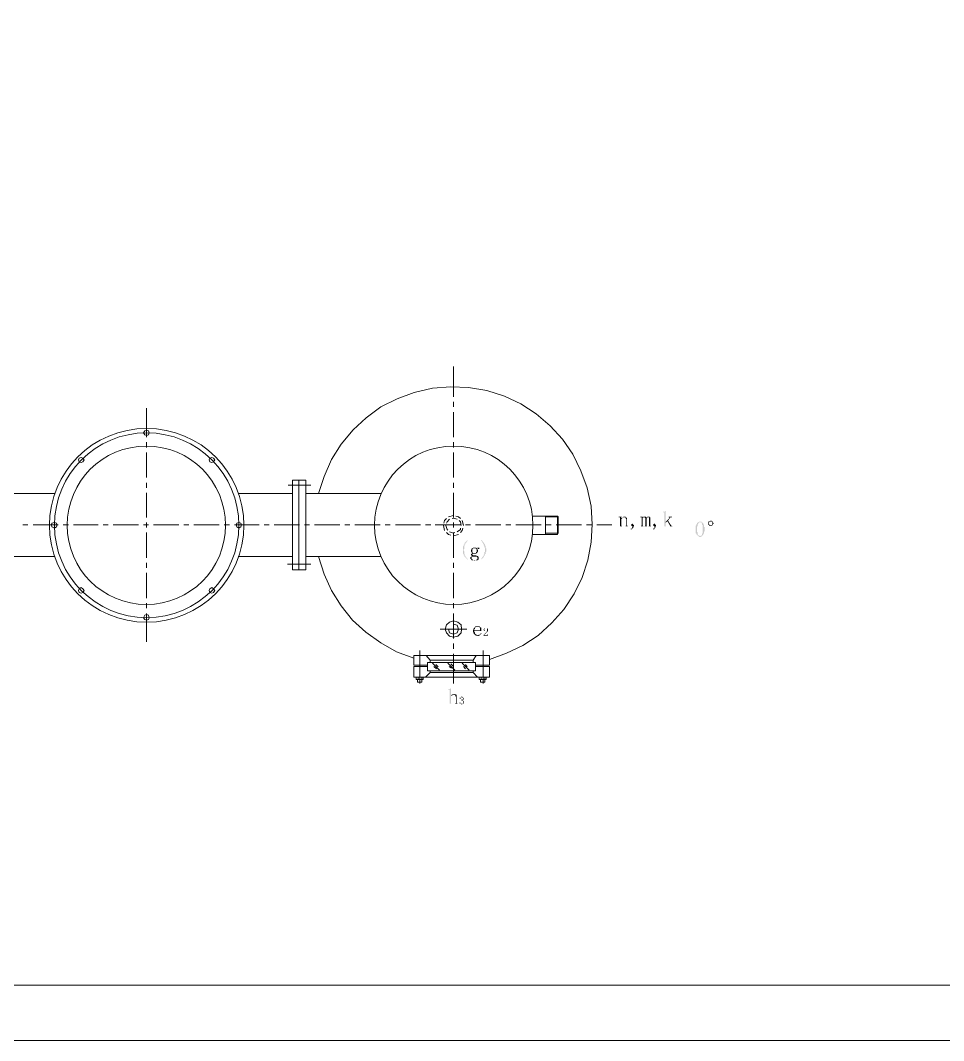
# Model space of a CAD drawing. Header units: millimetres. Extents: x 6 to 291, y 3 to 207.
# Drawn here: x 83.4 to 145.4, y 3.2 to 71.6 of the extents above; entities that cross this region are included whole.
import ezdxf

# ---------------------------------------------------------------- set-up
doc = ezdxf.new("R2010")
doc.units = ezdxf.units.MM

msp = doc.modelspace()

# ---------------------------------------------------------------- hatches: boundary and pattern name
at = {"true_color": 0x00b8b8}
h = msp.add_hatch(color=132, dxfattribs=at)
h.dxf.hatch_style = 2
h.paths.add_polyline_path([(123.740192, 38.354), (123.697859, 38.311667), (123.570859, 38.311667), (123.570859, 38.269333), (123.655526, 38.269333), (123.655526, 37.719), (123.655526, 37.676667), (123.570859, 37.676667), (123.824859, 37.676667), (123.782526, 37.676667), (123.740192, 37.719), (123.740192, 38.142333), (123.782526, 38.184667), (123.740192, 38.184667)])
h = msp.add_hatch(color=132, dxfattribs=at)
h.dxf.hatch_style = 2
h.paths.add_polyline_path([(126.703526, 38.692667), (126.661192, 38.692667), (126.661192, 38.650333), (126.534192, 38.650333), (126.534192, 38.608), (126.618859, 38.608), (126.618859, 37.719), (126.618859, 37.676667), (126.534192, 37.676667), (126.788192, 37.676667), (126.745859, 37.676667), (126.703526, 37.719), (126.703526, 37.973)])
h = msp.add_hatch(color=132, dxfattribs=at)
h.dxf.hatch_style = 2
h.paths.add_polyline_path([(123.951859, 38.311667), (123.867192, 38.311667), (123.824859, 38.269333), (123.782526, 38.227), (123.740192, 38.227), (123.740192, 38.184667), (123.782526, 38.184667), (123.824859, 38.227), (123.867192, 38.269333), (124.078859, 38.269333), (124.036526, 38.311667), (123.994192, 38.311667)])
h = msp.add_hatch(color=132, dxfattribs=at)
h.dxf.hatch_style = 2
h.paths.add_polyline_path([(124.078859, 38.269333), (123.951859, 38.269333), (123.994192, 38.269333), (124.036526, 38.227), (124.036526, 38.184667), (124.078859, 38.142333), (124.078859, 37.719), (124.036526, 37.719), (124.036526, 37.676667), (123.994192, 37.676667), (124.205859, 37.676667), (124.163526, 37.676667), (124.163526, 37.719), (124.121192, 37.719), (124.121192, 38.184667), (124.121192, 38.227)])
h = msp.add_hatch(color=132, dxfattribs=at)
h.dxf.hatch_style = 2
h.paths.add_polyline_path([(124.459859, 37.846), (124.417526, 37.803667), (124.375192, 37.761333), (124.417526, 37.719), (124.459859, 37.676667), (124.502192, 37.634333), (124.459859, 37.592), (124.459859, 37.549667), (124.417526, 37.507333), (124.375192, 37.507333), (124.375192, 37.465), (124.459859, 37.465), (124.459859, 37.507333), (124.502192, 37.507333), (124.502192, 37.549667), (124.544526, 37.549667), (124.544526, 37.592), (124.544526, 37.634333), (124.586859, 37.676667), (124.586859, 37.761333), (124.544526, 37.761333), (124.544526, 37.803667), (124.502192, 37.846)])
h = msp.add_hatch(color=132, dxfattribs=at)
h.dxf.hatch_style = 2
h.paths.add_polyline_path([(125.179526, 38.311667), (125.010192, 38.311667), (125.010192, 38.269333), (125.094859, 38.269333), (125.094859, 37.719), (125.052526, 37.719), (125.052526, 37.676667), (125.010192, 37.676667), (125.221859, 37.676667), (125.179526, 37.719), (125.179526, 38.184667), (125.179526, 38.227)])
h = msp.add_hatch(color=132, dxfattribs=at)
h.dxf.hatch_style = 2
h.paths.add_polyline_path([(125.221859, 38.269333), (125.179526, 38.269333), (125.179526, 38.227), (125.221859, 38.227), (125.221859, 38.269333), (125.306526, 38.269333)])
h = msp.add_hatch(color=132, dxfattribs=at)
h.dxf.hatch_style = 2
h.paths.add_polyline_path([(125.306526, 38.311667), (125.221859, 38.311667), (125.221859, 38.269333), (125.306526, 38.269333), (125.348859, 38.227), (125.433526, 38.227), (125.433526, 38.269333), (125.391192, 38.269333), (125.391192, 38.311667), (125.348859, 38.311667)])
h = msp.add_hatch(color=132, dxfattribs=at)
h.dxf.hatch_style = 2
h.paths.add_polyline_path([(125.560526, 38.311667), (125.475859, 38.311667), (125.475859, 38.269333), (125.433526, 38.269333), (125.433526, 38.227), (125.348859, 38.227), (125.348859, 38.184667), (125.348859, 37.719), (125.306526, 37.676667), (125.475859, 37.676667), (125.433526, 37.719), (125.433526, 38.184667), (125.475859, 38.227), (125.475859, 38.269333), (125.645192, 38.269333), (125.645192, 38.311667), (125.602859, 38.311667)])
h = msp.add_hatch(color=132, dxfattribs=at)
h.dxf.hatch_style = 2
h.paths.add_polyline_path([(125.645192, 38.269333), (125.560526, 38.269333), (125.602859, 38.269333), (125.602859, 38.184667), (125.602859, 37.719), (125.560526, 37.676667), (125.729859, 37.676667), (125.687526, 37.719), (125.687526, 38.184667), (125.687526, 38.269333)])
h = msp.add_hatch(color=132, dxfattribs=at)
h.dxf.hatch_style = 2
h.paths.add_polyline_path([(125.941526, 37.846), (125.899192, 37.803667), (125.856859, 37.761333), (125.899192, 37.719), (125.941526, 37.676667), (125.983859, 37.634333), (125.941526, 37.592), (125.941526, 37.549667), (125.899192, 37.507333), (125.856859, 37.507333), (125.856859, 37.465), (125.941526, 37.465), (125.941526, 37.507333), (125.983859, 37.507333), (125.983859, 37.549667), (126.026192, 37.549667), (126.026192, 37.592), (126.026192, 37.634333), (126.068526, 37.676667), (126.068526, 37.761333), (126.026192, 37.761333), (126.026192, 37.803667), (125.983859, 37.846)])
h = msp.add_hatch(color=132, dxfattribs=at)
h.dxf.hatch_style = 2
h.paths.add_polyline_path([(127.126859, 38.311667), (126.915192, 38.311667), (126.915192, 38.269333), (126.957526, 38.269333), (126.957526, 38.227), (126.703526, 37.973), (126.703526, 37.888333), (126.830526, 38.015333), (126.872859, 38.057667), (126.999859, 38.227), (127.042192, 38.269333), (127.126859, 38.269333)])
h = msp.add_hatch(color=132, dxfattribs=at)
h.dxf.hatch_style = 2
h.paths.add_polyline_path([(126.872859, 38.057667), (126.830526, 38.015333), (126.999859, 37.719), (126.999859, 37.676667), (126.957526, 37.676667), (127.169192, 37.676667), (127.126859, 37.719), (127.084526, 37.719)])
h = msp.add_hatch(color=7)
h.dxf.hatch_style = 2
h.paths.add_polyline_path([(128.904859, 37.930667), (128.862526, 37.930667), (128.862526, 37.888333), (128.820192, 37.888333), (128.820192, 37.846), (128.777859, 37.803667), (128.777859, 37.761333), (128.735526, 37.719), (128.735526, 37.676667), (128.735526, 37.592), (128.735526, 37.465), (128.735526, 37.380333), (128.735526, 37.253333), (128.735526, 37.211), (128.777859, 37.211), (128.777859, 37.126333), (128.820192, 37.084), (128.862526, 37.041667), (128.904859, 36.999333), (128.947192, 36.999333), (128.947192, 36.957), (129.074192, 36.957), (129.116526, 36.999333), (129.158859, 36.999333), (128.989526, 36.999333), (128.989526, 37.041667), (128.947192, 37.041667), (128.904859, 37.084), (128.862526, 37.126333), (128.862526, 37.168667), (128.862526, 37.211), (128.862526, 37.253333), (128.820192, 37.295667), (128.820192, 37.422667), (128.820192, 37.549667), (128.820192, 37.676667), (128.862526, 37.676667), (128.862526, 37.761333), (128.862526, 37.803667), (128.904859, 37.846), (128.904859, 37.888333), (128.947192, 37.888333), (128.947192, 37.930667), (129.031859, 37.930667)])
h = msp.add_hatch(color=7)
h.dxf.hatch_style = 2
h.paths.add_polyline_path([(129.031859, 37.973), (128.947192, 37.973), (128.904859, 37.930667), (129.116526, 37.930667), (129.116526, 37.888333), (129.158859, 37.846), (129.158859, 37.803667), (129.158859, 37.761333), (129.201192, 37.761333), (129.201192, 37.719), (129.201192, 37.592), (129.201192, 37.465), (129.201192, 37.295667), (129.201192, 37.211), (129.158859, 37.168667), (129.158859, 37.084), (129.116526, 37.084), (129.116526, 37.041667), (129.074192, 37.041667), (129.031859, 36.999333), (129.158859, 36.999333), (129.158859, 37.041667), (129.201192, 37.041667), (129.201192, 37.084), (129.243526, 37.126333), (129.243526, 37.168667), (129.285859, 37.168667), (129.285859, 37.211), (129.285859, 37.295667), (129.328192, 37.338), (129.328192, 37.422667), (129.328192, 37.465), (129.328192, 37.634333), (129.285859, 37.634333), (129.285859, 37.719), (129.285859, 37.761333), (129.243526, 37.803667), (129.243526, 37.846), (129.201192, 37.888333), (129.158859, 37.930667), (129.116526, 37.973)])
h = msp.add_hatch(color=7)
h.dxf.hatch_style = 2
h.paths.add_polyline_path([(129.624526, 38.015333), (129.582192, 37.973), (129.582192, 37.888333), (129.582192, 37.846), (129.582192, 37.761333), (129.751526, 37.761333), (129.666859, 37.761333), (129.624526, 37.803667), (129.624526, 37.846), (129.624526, 37.930667), (129.666859, 37.973), (129.751526, 37.973)])
h = msp.add_hatch(color=7)
h.dxf.hatch_style = 2
h.paths.add_polyline_path([(129.751526, 38.057667), (129.709192, 38.057667), (129.709192, 38.015333), (129.624526, 38.015333), (129.751526, 37.973), (129.836192, 37.973), (129.836192, 37.888333), (129.836192, 37.846), (129.836192, 37.761333), (129.624526, 37.761333), (129.624526, 37.719), (129.836192, 37.719), (129.836192, 37.761333), (129.878526, 37.761333), (129.878526, 37.803667), (129.920859, 37.846), (129.920859, 37.888333), (129.878526, 37.930667), (129.878526, 37.973), (129.836192, 38.015333), (129.793859, 38.015333), (129.793859, 38.057667)])
h = msp.add_hatch(color=132, dxfattribs=at)
h.dxf.hatch_style = 2
h.paths.add_polyline_path([(113.410859, 36.745333), (113.368526, 36.703), (113.326192, 36.660667), (113.283859, 36.618333), (113.283859, 36.576), (113.241526, 36.576), (113.241526, 36.533667), (113.199192, 36.491333), (113.199192, 36.449), (113.156859, 36.449), (113.156859, 36.364333), (113.114526, 36.322), (113.114526, 36.279667), (113.114526, 36.195), (113.114526, 36.110333), (113.114526, 36.068), (113.114526, 35.983333), (113.114526, 35.898667), (113.114526, 35.856333), (113.156859, 35.814), (113.156859, 35.729333), (113.199192, 35.729333), (113.199192, 35.687), (113.241526, 35.644667), (113.241526, 35.602333), (113.283859, 35.602333), (113.283859, 35.56), (113.326192, 35.56), (113.326192, 35.517667), (113.368526, 35.517667), (113.368526, 35.475333), (113.410859, 35.475333), (113.410859, 35.433), (113.453192, 35.475333), (113.410859, 35.475333), (113.410859, 35.517667), (113.368526, 35.517667), (113.368526, 35.56), (113.326192, 35.602333), (113.326192, 35.644667), (113.283859, 35.644667), (113.283859, 35.687), (113.241526, 35.729333), (113.241526, 35.771667), (113.241526, 35.814), (113.199192, 35.814), (113.199192, 35.898667), (113.199192, 35.983333), (113.156859, 36.025667), (113.156859, 36.110333), (113.156859, 36.152667), (113.199192, 36.152667), (113.199192, 36.237333), (113.199192, 36.364333), (113.241526, 36.364333), (113.241526, 36.449), (113.283859, 36.491333), (113.283859, 36.533667), (113.326192, 36.576), (113.368526, 36.618333), (113.368526, 36.660667), (113.410859, 36.660667), (113.410859, 36.703), (113.453192, 36.703)])
h = msp.add_hatch(color=132, dxfattribs=at)
h.dxf.hatch_style = 2
h.paths.add_polyline_path([(114.342192, 36.745333), (114.342192, 36.703), (114.384526, 36.660667), (114.384526, 36.618333), (114.426859, 36.618333), (114.426859, 36.576), (114.469192, 36.533667), (114.469192, 36.491333), (114.511526, 36.491333), (114.511526, 36.449), (114.511526, 36.406667), (114.553859, 36.364333), (114.553859, 36.279667), (114.596192, 36.237333), (114.596192, 36.195), (114.596192, 36.110333), (114.596192, 36.025667), (114.596192, 35.941), (114.553859, 35.941), (114.553859, 35.856333), (114.553859, 35.771667), (114.511526, 35.771667), (114.511526, 35.687), (114.469192, 35.687), (114.469192, 35.644667), (114.426859, 35.602333), (114.426859, 35.56), (114.384526, 35.56), (114.384526, 35.517667), (114.342192, 35.517667), (114.342192, 35.475333), (114.342192, 35.433), (114.384526, 35.475333), (114.426859, 35.517667), (114.469192, 35.56), (114.511526, 35.602333), (114.511526, 35.644667), (114.553859, 35.687), (114.553859, 35.729333), (114.596192, 35.729333), (114.596192, 35.814), (114.638526, 35.814), (114.638526, 35.898667), (114.638526, 35.941), (114.680859, 35.983333), (114.680859, 36.110333), (114.680859, 36.195), (114.638526, 36.195), (114.638526, 36.279667), (114.638526, 36.364333), (114.596192, 36.364333), (114.596192, 36.449), (114.553859, 36.491333), (114.553859, 36.533667), (114.511526, 36.533667), (114.511526, 36.576), (114.469192, 36.618333), (114.426859, 36.660667), (114.426859, 36.703), (114.384526, 36.703), (114.384526, 36.745333)])
h = msp.add_hatch(color=132, dxfattribs=at)
h.dxf.hatch_style = 2
h.paths.add_polyline_path([(113.749526, 36.195), (113.707192, 36.195), (113.707192, 36.152667), (113.664859, 36.110333), (113.664859, 36.068), (113.664859, 36.025667), (113.664859, 35.983333), (113.707192, 35.941), (113.707192, 35.898667), (113.749526, 35.856333), (113.707192, 35.856333), (113.707192, 35.814), (113.664859, 35.814), (113.664859, 35.771667), (113.664859, 35.729333), (113.707192, 35.729333), (113.707192, 35.687), (113.749526, 35.687), (113.707192, 35.644667), (113.664859, 35.644667), (113.664859, 35.602333), (113.622526, 35.602333), (113.622526, 35.517667), (113.622526, 35.475333), (113.664859, 35.475333), (113.664859, 35.433), (113.707192, 35.433), (113.707192, 35.390667), (113.876526, 35.390667), (113.876526, 35.348333), (113.918859, 35.348333), (113.918859, 35.390667), (114.088192, 35.390667), (113.834192, 35.390667), (113.791859, 35.433), (113.749526, 35.433), (113.749526, 35.475333), (113.707192, 35.475333), (113.707192, 35.517667), (113.707192, 35.602333), (113.749526, 35.644667), (114.130526, 35.644667), (114.130526, 35.687), (114.045859, 35.687), (114.003526, 35.729333), (113.791859, 35.729333), (113.749526, 35.771667), (113.749526, 35.814), (113.791859, 35.856333), (113.876526, 35.856333), (113.834192, 35.856333), (113.791859, 35.898667), (113.749526, 35.941), (113.749526, 35.983333), (113.749526, 36.025667), (113.749526, 36.110333), (113.791859, 36.152667), (113.791859, 36.195), (113.876526, 36.195)])
h = msp.add_hatch(color=132, dxfattribs=at)
h.dxf.hatch_style = 2
h.paths.add_polyline_path([(113.876526, 36.237333), (113.791859, 36.237333), (113.749526, 36.195), (113.961192, 36.195), (114.003526, 36.152667), (114.045859, 36.110333), (114.045859, 36.025667), (114.045859, 35.941), (114.003526, 35.941), (114.003526, 35.898667), (113.961192, 35.856333), (113.791859, 35.856333), (113.834192, 35.814), (113.961192, 35.814), (114.003526, 35.856333), (114.045859, 35.856333), (114.088192, 35.898667), (114.088192, 35.941), (114.130526, 35.983333), (114.130526, 36.025667), (114.130526, 36.110333), (114.088192, 36.110333), (114.088192, 36.152667), (114.088192, 36.195), (114.130526, 36.195), (114.045859, 36.195), (114.003526, 36.237333), (113.918859, 36.237333)])
h = msp.add_hatch(color=132, dxfattribs=at)
h.dxf.hatch_style = 2
h.paths.add_polyline_path([(114.130526, 35.644667), (113.791859, 35.644667), (114.045859, 35.644667), (114.088192, 35.602333), (114.088192, 35.56), (114.130526, 35.517667), (114.088192, 35.517667), (114.088192, 35.475333), (114.045859, 35.433), (114.003526, 35.433), (113.961192, 35.390667), (113.918859, 35.390667), (114.088192, 35.390667), (114.130526, 35.433), (114.172859, 35.433), (114.172859, 35.517667), (114.172859, 35.602333), (114.172859, 35.644667)])
h = msp.add_hatch(color=132, dxfattribs=at)
h.dxf.hatch_style = 2
h.paths.add_polyline_path([(114.172859, 36.237333), (114.088192, 36.237333), (114.088192, 36.195), (114.045859, 36.195), (114.130526, 36.195), (114.130526, 36.152667), (114.215192, 36.152667), (114.215192, 36.195), (114.215192, 36.237333)])
h = msp.add_hatch(color=132, dxfattribs=at)
h.dxf.hatch_style = 2
h.paths.add_polyline_path([(114.215192, 30.988), (114.088192, 30.945667), (114.172859, 30.945667), (114.215192, 30.903333), (114.257526, 30.861), (114.257526, 30.776333), (114.257526, 30.691667), (113.791859, 30.691667), (113.791859, 30.649333), (113.791859, 30.564667), (113.834192, 30.522333), (113.834192, 30.48), (113.834192, 30.437667), (113.876526, 30.437667), (113.876526, 30.395333), (113.918859, 30.395333), (113.918859, 30.353), (114.130526, 30.353), (114.088192, 30.353), (114.045859, 30.395333), (114.003526, 30.395333), (113.961192, 30.437667), (113.918859, 30.48), (113.918859, 30.564667), (113.876526, 30.607), (113.876526, 30.649333), (114.342192, 30.649333), (114.342192, 30.734), (114.342192, 30.818667), (114.342192, 30.861), (114.299859, 30.903333), (114.257526, 30.903333), (114.257526, 30.945667), (114.215192, 30.945667)])
h = msp.add_hatch(color=132, dxfattribs=at)
h.dxf.hatch_style = 2
h.paths.add_polyline_path([(114.088192, 30.988), (113.961192, 30.988), (113.961192, 30.945667), (113.918859, 30.945667), (113.918859, 30.903333), (113.876526, 30.903333), (113.876526, 30.861), (113.834192, 30.861), (113.834192, 30.818667), (113.834192, 30.776333), (113.791859, 30.734), (113.791859, 30.691667), (113.876526, 30.691667), (113.876526, 30.776333), (113.918859, 30.776333), (113.918859, 30.861), (113.961192, 30.903333), (114.003526, 30.945667), (114.088192, 30.945667), (114.215192, 30.988), (114.130526, 30.988)])
h = msp.add_hatch(color=132, dxfattribs=at)
h.dxf.hatch_style = 2
h.paths.add_polyline_path([(114.596192, 30.818667), (114.553859, 30.818667), (114.553859, 30.776333), (114.511526, 30.776333), (114.511526, 30.734), (114.511526, 30.691667), (114.553859, 30.649333), (114.596192, 30.691667), (114.553859, 30.734), (114.553859, 30.776333), (114.596192, 30.776333), (114.596192, 30.818667), (114.638526, 30.818667)])
h = msp.add_hatch(color=132, dxfattribs=at)
h.dxf.hatch_style = 2
h.paths.add_polyline_path([(114.638526, 30.818667), (114.596192, 30.818667), (114.723192, 30.818667), (114.723192, 30.776333), (114.723192, 30.734), (114.723192, 30.691667), (114.723192, 30.649333), (114.723192, 30.607), (114.680859, 30.607), (114.680859, 30.564667), (114.638526, 30.522333), (114.596192, 30.48), (114.553859, 30.437667), (114.553859, 30.395333), (114.511526, 30.395333), (114.511526, 30.353), (114.553859, 30.353), (114.553859, 30.395333), (114.596192, 30.437667), (114.638526, 30.48), (114.680859, 30.522333), (114.680859, 30.564667), (114.723192, 30.564667), (114.765526, 30.607), (114.765526, 30.649333), (114.807859, 30.649333), (114.807859, 30.691667), (114.807859, 30.734), (114.807859, 30.776333), (114.765526, 30.776333), (114.765526, 30.818667), (114.680859, 30.818667)])
h = msp.add_hatch(color=132, dxfattribs=at)
h.dxf.hatch_style = 2
h.paths.add_polyline_path([(114.299859, 30.522333), (114.299859, 30.437667), (114.257526, 30.437667), (114.257526, 30.395333), (114.172859, 30.395333), (114.130526, 30.353), (113.918859, 30.353), (114.003526, 30.353), (114.045859, 30.310667), (114.172859, 30.310667), (114.215192, 30.353), (114.257526, 30.353), (114.257526, 30.395333), (114.299859, 30.395333), (114.299859, 30.437667), (114.342192, 30.437667), (114.342192, 30.522333)])
h = msp.add_hatch(color=132, dxfattribs=at)
h.dxf.hatch_style = 2
h.paths.add_polyline_path([(114.807859, 30.437667), (114.765526, 30.437667), (114.765526, 30.395333), (114.723192, 30.353), (114.511526, 30.353), (114.511526, 30.310667), (114.765526, 30.310667)])
h = msp.add_hatch(color=132, dxfattribs=at)
h.dxf.hatch_style = 2
h.paths.add_polyline_path([(112.310192, 26.797), (112.267859, 26.797), (112.267859, 26.754667), (112.140859, 26.754667), (112.140859, 26.712333), (112.225526, 26.712333), (112.225526, 25.823333), (112.225526, 25.781), (112.140859, 25.781), (112.394859, 25.781), (112.352526, 25.781), (112.310192, 25.823333), (112.310192, 26.246667), (112.310192, 26.289), (112.352526, 26.289), (112.310192, 26.289)])
h = msp.add_hatch(color=132, dxfattribs=at)
h.dxf.hatch_style = 2
h.paths.add_polyline_path([(112.521859, 26.416), (112.437192, 26.416), (112.394859, 26.373667), (112.352526, 26.373667), (112.352526, 26.331333), (112.310192, 26.331333), (112.310192, 26.289), (112.352526, 26.289), (112.352526, 26.331333), (112.437192, 26.331333), (112.437192, 26.373667), (112.648859, 26.373667), (112.606526, 26.416), (112.564192, 26.416)])
h = msp.add_hatch(color=132, dxfattribs=at)
h.dxf.hatch_style = 2
h.paths.add_polyline_path([(112.648859, 26.373667), (112.521859, 26.373667), (112.564192, 26.373667), (112.606526, 26.331333), (112.606526, 26.289), (112.648859, 26.246667), (112.648859, 25.823333), (112.606526, 25.823333), (112.606526, 25.781), (112.564192, 25.781), (112.775859, 25.781), (112.733526, 25.781), (112.733526, 25.823333), (112.691192, 25.823333), (112.691192, 26.289), (112.691192, 26.373667)])
h = msp.add_hatch(color=132, dxfattribs=at)
h.dxf.hatch_style = 2
h.paths.add_polyline_path([(112.987526, 26.204333), (112.945192, 26.204333), (112.902859, 26.162), (112.902859, 26.119667), (112.987526, 26.119667), (112.945192, 26.162), (112.945192, 26.204333), (113.029859, 26.204333)])
h = msp.add_hatch(color=132, dxfattribs=at)
h.dxf.hatch_style = 2
h.paths.add_polyline_path([(113.029859, 26.246667), (112.987526, 26.246667), (112.987526, 26.204333), (113.072192, 26.204333), (113.072192, 26.162), (113.114526, 26.162), (113.114526, 26.119667), (113.114526, 26.077333), (113.072192, 26.035), (112.987526, 26.035), (112.987526, 25.992667), (113.072192, 25.992667), (113.114526, 25.950333), (113.114526, 25.908), (113.114526, 25.865667), (113.114526, 25.823333), (113.114526, 25.781), (113.029859, 25.781), (113.156859, 25.781), (113.156859, 25.823333), (113.156859, 25.865667), (113.156859, 25.908), (113.156859, 25.950333), (113.114526, 25.992667), (113.072192, 25.992667), (113.114526, 26.035), (113.156859, 26.035), (113.156859, 26.077333), (113.156859, 26.119667), (113.156859, 26.162), (113.114526, 26.204333), (113.072192, 26.204333), (113.072192, 26.246667)])
h = msp.add_hatch(color=132, dxfattribs=at)
h.dxf.hatch_style = 2
h.paths.add_polyline_path([(112.945192, 25.865667), (112.902859, 25.865667), (112.902859, 25.823333), (112.902859, 25.781), (112.945192, 25.781), (112.987526, 25.738667), (113.072192, 25.738667), (113.114526, 25.781), (112.945192, 25.781), (112.945192, 25.823333)])

# ---------------------------------------------------------------- linework, layer by layer
at = {"color": 8, "lineweight": 0, "true_color": 0x808080}
msp.add_lwpolyline([(290.829944, 3.175), (290.829944, 206.629), (6.138277, 206.629), (6.138277, 3.175)], close=True, dxfattribs=at)
at = {"color": 7, "lineweight": 0}
for points in [[(287.10461, 6.900333), (287.10461, 202.903667), (9.86361, 202.903667), (9.86361, 6.900333)], [(92.074859, 43.942), (92.032526, 44.069), (91.905526, 44.111333), (91.778526, 44.069), (91.693859, 43.942), (91.778526, 43.815), (91.905526, 43.772667), (92.032526, 43.815)], [(87.714526, 42.121667), (87.629859, 42.248667), (87.502859, 42.291), (87.375859, 42.248667), (87.333526, 42.121667), (87.375859, 41.994667), (87.502859, 41.952333), (87.629859, 41.994667)], [(96.477526, 42.121667), (96.392859, 42.248667), (96.265859, 42.291), (96.138859, 42.248667), (96.096526, 42.121667), (96.138859, 41.994667), (96.265859, 41.952333), (96.392859, 41.994667)], [(85.894192, 37.761333), (85.851859, 37.888333), (85.724859, 37.930667), (85.555526, 37.888333), (85.513192, 37.761333), (85.555526, 37.634333), (85.724859, 37.549667), (85.851859, 37.634333)], [(98.255526, 37.761333), (98.213192, 37.888333), (98.086192, 37.930667), (97.959192, 37.888333), (97.916859, 37.761333), (97.959192, 37.634333), (98.086192, 37.549667), (98.213192, 37.634333)], [(87.714526, 33.358667), (87.629859, 33.485667), (87.502859, 33.570333), (87.375859, 33.485667), (87.333526, 33.358667), (87.375859, 33.231667), (87.502859, 33.189333), (87.629859, 33.231667)], [(96.477526, 33.358667), (96.392859, 33.485667), (96.265859, 33.570333), (96.138859, 33.485667), (96.096526, 33.358667), (96.138859, 33.231667), (96.265859, 33.189333), (96.392859, 33.231667)], [(92.074859, 31.538333), (92.032526, 31.707667), (91.905526, 31.75), (91.778526, 31.707667), (91.693859, 31.538333), (91.778526, 31.411333), (91.905526, 31.369), (92.032526, 31.411333)], [(113.029859, 30.776333), (112.987526, 31.072667), (112.775859, 31.242), (112.479526, 31.326667), (112.225526, 31.242), (112.013859, 31.072667), (111.929192, 30.776333), (112.013859, 30.522333), (112.225526, 30.310667), (112.479526, 30.226), (112.775859, 30.310667), (112.987526, 30.522333)]]:
    msp.add_lwpolyline(points, close=True, dxfattribs=at)
at = {"color": 1, "lineweight": 0, "true_color": 0xff0000}
for points in [[(112.479526, 48.387), (112.479526, 46.355)], [(112.479526, 46.016333), (112.479526, 45.677667)], [(91.905526, 45.593), (91.905526, 43.645667)], [(112.479526, 45.339), (112.479526, 43.645667)], [(91.905526, 43.307), (91.905526, 42.968333)], [(112.479526, 43.307), (112.479526, 42.968333)], [(91.905526, 42.629667), (91.905526, 40.936333)], [(112.479526, 42.629667), (112.479526, 40.936333)], [(91.905526, 40.597667), (91.905526, 40.259)], [(102.912192, 40.428333), (101.388192, 40.428333)], [(112.479526, 40.597667), (112.479526, 40.259)], [(91.905526, 39.920333), (91.905526, 38.269333)], [(112.479526, 39.920333), (112.479526, 38.269333)], [(83.608192, 37.761333), (83.946859, 37.761333)], [(84.285526, 37.761333), (85.978859, 37.761333)], [(86.317526, 37.761333), (86.656192, 37.761333)], [(86.994859, 37.761333), (88.645859, 37.761333)], [(88.984526, 37.761333), (89.323192, 37.761333)], [(89.661859, 37.761333), (91.355192, 37.761333)], [(91.693859, 37.761333), (92.032526, 37.761333)], [(91.905526, 37.930667), (91.905526, 37.592)], [(92.371192, 37.761333), (94.064526, 37.761333)], [(94.403192, 37.761333), (94.741859, 37.761333)], [(95.080526, 37.761333), (96.773859, 37.761333)], [(97.112526, 37.761333), (97.451192, 37.761333)], [(97.789859, 37.761333), (99.440859, 37.761333)], [(99.779526, 37.761333), (100.118192, 37.761333)], [(100.456859, 37.761333), (102.150192, 37.761333)], [(102.488859, 37.761333), (102.827526, 37.761333)], [(103.166192, 37.761333), (104.859526, 37.761333)], [(105.198192, 37.761333), (105.536859, 37.761333)], [(105.875526, 37.761333), (107.568859, 37.761333)], [(107.907526, 37.761333), (108.246192, 37.761333)], [(108.584859, 37.761333), (110.278192, 37.761333)], [(110.616859, 37.761333), (110.955526, 37.761333)], [(111.251859, 37.761333), (112.945192, 37.761333)], [(112.479526, 37.930667), (112.479526, 37.592)], [(113.283859, 37.761333), (113.622526, 37.761333)], [(113.961192, 37.761333), (115.654526, 37.761333)], [(115.993192, 37.761333), (116.331859, 37.761333)], [(116.670526, 37.761333), (118.363859, 37.761333)], [(118.702526, 37.761333), (119.041192, 37.761333)], [(119.379859, 37.761333), (121.073192, 37.761333)], [(121.411859, 37.761333), (121.750526, 37.761333)], [(122.089192, 37.761333), (123.105192, 37.761333)], [(91.905526, 37.253333), (91.905526, 35.56)], [(112.479526, 37.253333), (112.479526, 35.56)], [(91.905526, 35.221333), (91.905526, 34.882667)], [(102.912192, 35.136667), (101.345859, 35.136667)], [(112.479526, 35.221333), (112.479526, 34.882667)], [(91.905526, 34.544), (91.905526, 32.850667)], [(112.479526, 34.544), (112.479526, 32.850667)], [(91.905526, 32.512), (91.905526, 32.173333)], [(112.479526, 32.512), (112.479526, 32.173333)], [(91.905526, 31.834667), (91.905526, 29.929667)], [(112.479526, 31.834667), (112.479526, 30.141333)], [(111.590526, 30.776333), (113.368526, 30.776333)], [(112.479526, 29.802667), (112.479526, 29.464)], [(110.235859, 27.135667), (110.235859, 29.337)], [(112.479526, 29.125333), (112.479526, 27.135667)], [(114.469192, 27.135667), (114.469192, 29.337)]]:
    msp.add_lwpolyline(points, dxfattribs=at)
at = {"color": 7, "lineweight": 0}
for points in [[(114.892526, 28.744333), (116.035526, 29.167667), (117.136192, 29.675667), (118.152192, 30.353), (119.083526, 31.199667), (119.887859, 32.088667), (120.565192, 33.147), (121.115526, 34.247667), (121.496526, 35.390667), (121.708192, 36.618333), (121.792859, 37.803667), (121.708192, 39.031333), (121.454192, 40.259), (121.030859, 41.402), (120.480526, 42.502667), (119.803192, 43.518667), (118.956526, 44.407667), (118.025192, 45.212), (117.009192, 45.889333), (115.908526, 46.397333), (114.723192, 46.778333), (113.495526, 46.99), (112.310192, 47.032333), (111.082526, 46.947667), (109.854859, 46.651333), (108.711859, 46.228), (107.611192, 45.677667), (106.637526, 44.958), (105.748526, 44.153667), (104.944192, 43.18), (104.309192, 42.164), (103.801192, 41.021), (103.420192, 39.878)], [(101.684526, 40.767), (101.684526, 34.755667)], [(102.573526, 40.767), (101.684526, 40.767)], [(102.107859, 40.767), (102.107859, 34.755667)], [(102.573526, 40.767), (102.573526, 34.755667)], [(85.724859, 39.878), (82.084192, 39.878)], [(98.043859, 39.878), (101.684526, 39.878)], [(102.573526, 39.878), (107.611192, 39.878)], [(117.813526, 38.354), (119.464526, 38.354)], [(118.660192, 38.354), (118.660192, 37.126333)], [(119.506859, 38.311667), (119.464526, 38.354), (119.464526, 37.761333)], [(118.660192, 38.311667), (119.506859, 38.311667)], [(119.506859, 37.211), (119.464526, 37.126333), (119.464526, 37.761333)], [(119.506859, 38.311667), (119.506859, 37.211)], [(119.464526, 37.126333), (117.813526, 37.126333)], [(119.506859, 37.211), (118.660192, 37.211)], [(85.724859, 35.644667), (82.084192, 35.644667)], [(98.043859, 35.644667), (101.684526, 35.644667)], [(102.573526, 35.644667), (107.611192, 35.644667)], [(103.420192, 35.644667), (103.801192, 34.459333), (104.309192, 33.358667), (104.944192, 32.342667), (105.706192, 31.369), (106.595192, 30.564667), (107.611192, 29.845), (108.669526, 29.252333), (109.812526, 28.829)], [(102.573526, 34.755667), (101.684526, 34.755667)], [(112.140859, 30.776333), (112.225526, 30.522333), (112.479526, 30.437667), (112.733526, 30.522333), (112.818192, 30.776333), (112.733526, 31.030333), (112.479526, 31.115)], [(110.743859, 28.363333), (109.812526, 28.363333), (109.812526, 28.998333), (114.892526, 28.998333)], [(110.913192, 28.702), (110.659192, 28.998333)], [(114.003526, 28.998333), (113.791859, 28.702), (113.791859, 28.532667)], [(113.961192, 28.363333), (114.892526, 28.363333), (114.892526, 28.998333)], [(109.812526, 28.278667), (109.812526, 27.559), (112.352526, 27.559)], [(110.743859, 28.278667), (109.812526, 28.278667)], [(110.743859, 28.532667), (113.961192, 28.532667)], [(110.743859, 27.982333), (110.743859, 28.532667)], [(110.913192, 28.532667), (110.913192, 28.702)], [(110.913192, 28.702), (113.791859, 28.702)], [(114.892526, 28.278667), (114.892526, 27.559), (112.352526, 27.559)], [(113.961192, 27.982333), (113.961192, 28.532667)], [(113.961192, 28.278667), (114.892526, 28.278667)], [(109.981859, 27.559), (109.981859, 27.389667), (110.235859, 27.389667)], [(110.066526, 27.389667), (110.066526, 27.220333), (110.235859, 27.220333)], [(110.108859, 27.389667), (110.108859, 27.559)], [(110.447526, 27.559), (110.447526, 27.389667), (110.235859, 27.389667)], [(110.362859, 27.389667), (110.362859, 27.220333), (110.235859, 27.220333)], [(110.362859, 27.389667), (110.362859, 27.559)], [(110.616859, 27.559), (110.913192, 27.855333), (110.913192, 27.982333)], [(112.352526, 27.982333), (110.743859, 27.982333)], [(110.913192, 27.855333), (112.352526, 27.855333)], [(112.352526, 27.982333), (113.961192, 27.982333)], [(113.791859, 27.855333), (112.352526, 27.855333)], [(114.088192, 27.559), (113.791859, 27.855333), (113.791859, 27.982333)], [(114.215192, 27.559), (114.215192, 27.389667), (114.469192, 27.389667)], [(114.299859, 27.389667), (114.299859, 27.220333), (114.469192, 27.220333)], [(114.342192, 27.389667), (114.342192, 27.559)], [(114.680859, 27.559), (114.680859, 27.389667), (114.469192, 27.389667)], [(114.596192, 27.389667), (114.596192, 27.220333), (114.469192, 27.220333)], [(114.596192, 27.389667), (114.596192, 27.559)]]:
    msp.add_lwpolyline(points, dxfattribs=at)
at = {"color": 4, "lineweight": 0, "true_color": 0x00ffff}
for points in [[(112.479526, 38.396333), (112.140859, 38.311667)], [(112.945192, 38.184667), (112.818192, 38.311667), (112.648859, 38.354)], [(111.802192, 37.719), (111.886859, 37.380333)], [(112.013859, 38.184667), (111.886859, 38.057667), (111.844526, 37.888333)], [(111.971526, 37.719), (112.056192, 37.465), (112.098526, 37.422667)], [(112.225526, 38.142333), (112.056192, 37.973), (112.013859, 37.888333)], [(112.733526, 38.142333), (112.479526, 38.227), (112.394859, 38.184667)], [(112.987526, 37.719), (112.945192, 37.973), (112.860526, 38.057667)], [(112.987526, 37.719), (112.987526, 37.761333)], [(113.156859, 37.719), (113.072192, 38.057667)], [(113.156859, 37.719), (113.156859, 37.761333)], [(112.013859, 37.253333), (112.140859, 37.126333), (112.310192, 37.084)], [(112.225526, 37.295667), (112.479526, 37.211), (112.564192, 37.253333)], [(112.479526, 37.041667), (112.818192, 37.126333)], [(112.733526, 37.295667), (112.945192, 37.465), (112.945192, 37.549667)], [(112.945192, 37.253333), (113.072192, 37.380333), (113.114526, 37.549667)]]:
    msp.add_lwpolyline(points, dxfattribs=at)
at = {"color": 3, "lineweight": 0, "true_color": 0x00ff00}
for points in [[(111.082526, 28.490333), (111.548192, 28.024667)], [(111.167192, 28.278667), (111.336526, 28.109333)], [(111.294192, 28.405667), (111.463526, 28.236333)], [(112.098526, 28.490333), (112.564192, 28.024667)], [(112.183192, 28.278667), (112.352526, 28.151667)], [(112.310192, 28.448), (112.479526, 28.278667)], [(113.072192, 28.490333), (113.537859, 28.024667)], [(113.156859, 28.278667), (113.283859, 28.109333)], [(113.283859, 28.405667), (113.410859, 28.236333)]]:
    msp.add_lwpolyline(points, dxfattribs=at)
at = {"color": 7, "lineweight": 0}
for centre in [(91.884359, 37.740167), (112.500692, 37.740167)]:
    msp.add_circle(centre, 5.312833, dxfattribs=at)
for major_axis, ratio in [((6.519333, 0), 0.996753), ((0, 6.201833), 0.996587)]:
    msp.add_ellipse((91.905526, 37.740167), major_axis=major_axis, ratio=ratio, start_param=0, end_param=6.283185, dxfattribs=at)

doc.saveas('drawing.dxf')
